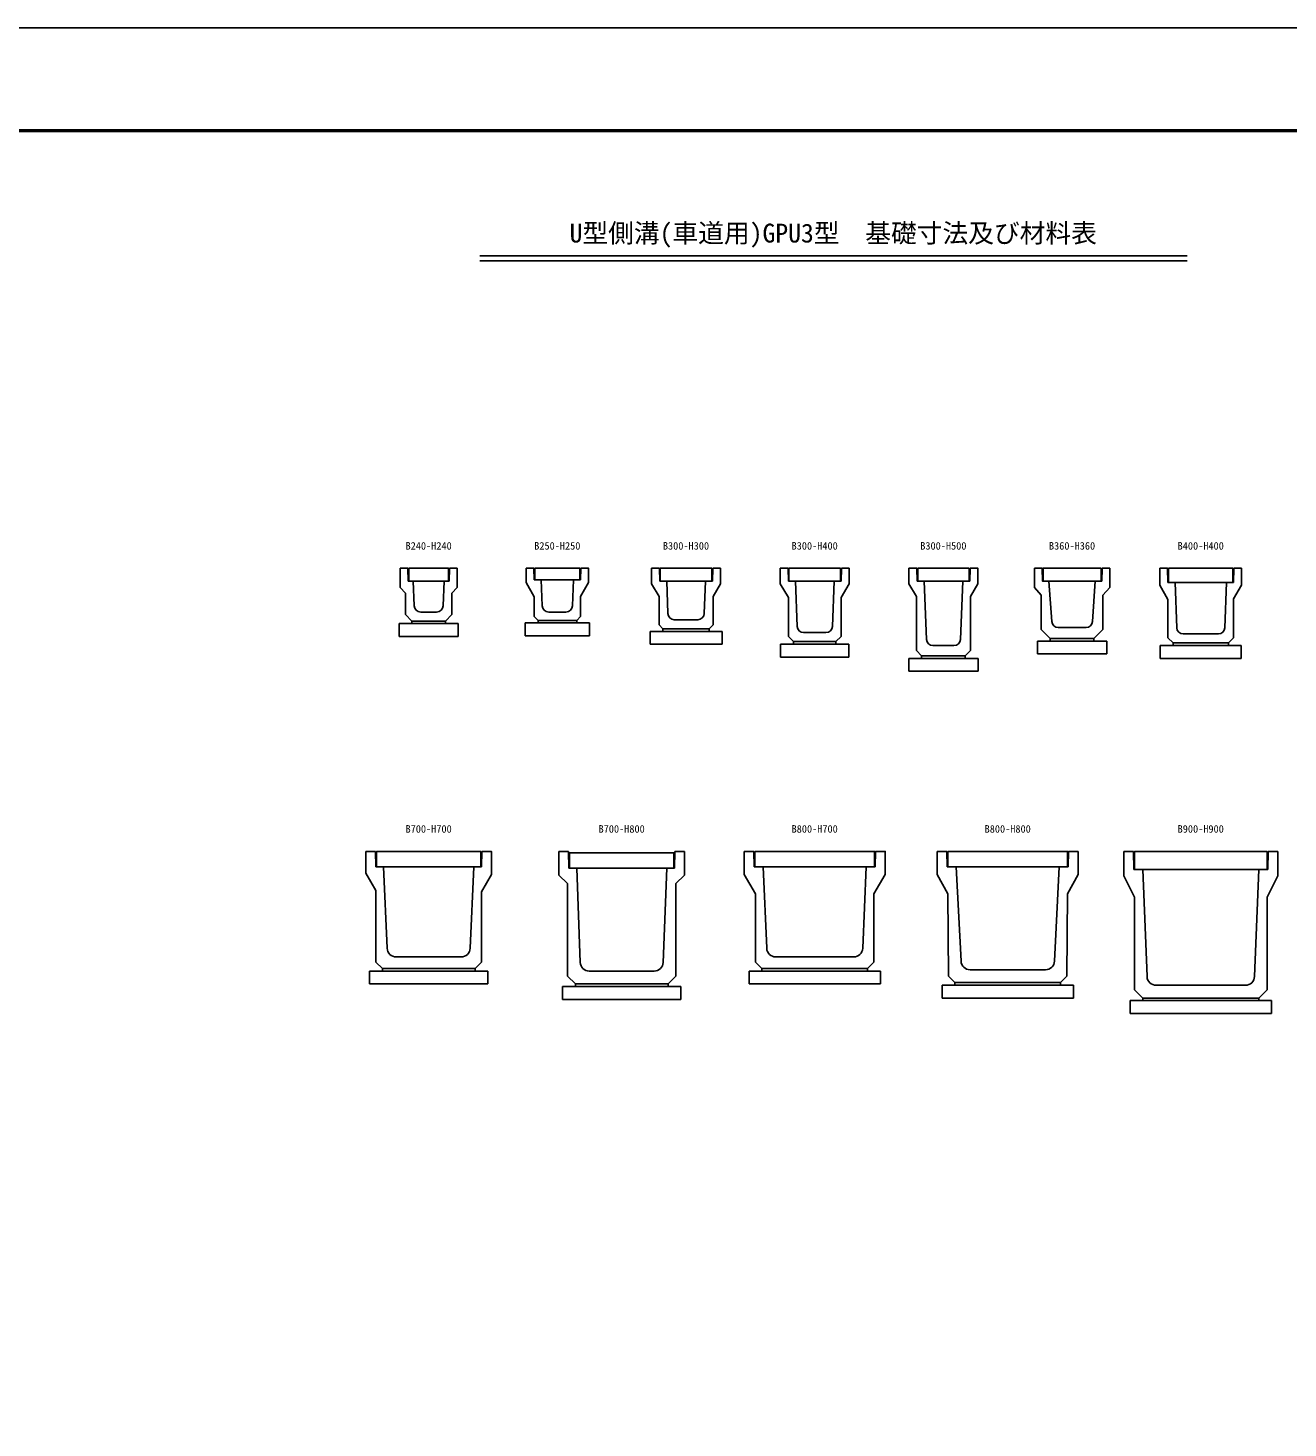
# Model space of a CAD drawing. Units: millimetres, scale not verified. Extents: x -33600 to 33600, y -11880 to 11880.
# Drawn here: x -23059 to -13267, y 1000 to 11880 of the extents above; entities that cross this region are included whole.
import ezdxf
from ezdxf.enums import TextEntityAlignment as Align

# ---------------------------------------------------------------- set-up
doc = ezdxf.new("R2010")
doc.units = ezdxf.units.MM
doc.header["$LTSCALE"] = 40
for name, color, linetype, lineweight in [('0-1_Defpoints', 5, 'Continuous', 25), ('0-2_HATCH', 6, 'Continuous', 25), ('0-5_OUTLINE', 3, 'Continuous', 25), ('0-6_TXT', 7, 'Continuous', 25), ('0-7_WAKU', 3, 'Continuous', 25)]:
    doc.layers.add(name, color=color, linetype=linetype, lineweight=lineweight)
doc.styles.add('ＭＳ ゴシック', font='')
doc.styles.get('ＭＳ ゴシック').set_extended_font_data('MS Gothic')

msp = doc.modelspace()

# ---------------------------------------------------------------- linework, layer by layer
at = {"layer": '0-1_Defpoints'}
msp.add_lwpolyline([(-33600, -11880), (0, -11880), (0, 11880), (-33600, 11880)], close=True, dxfattribs=at)
at = {"layer": '0-2_HATCH'}
for points in [[(-20099.97, 7580.95), (-19789.97, 7580.95), (-19789.97, 7680.95), (-20099.97, 7680.95)], [(-19119.97, 7590.95), (-18769.97, 7590.95), (-18769.97, 7680.95), (-19119.97, 7680.95)], [(-18144.97, 7580.95), (-17744.97, 7580.95), (-17744.97, 7680.95), (-18144.97, 7680.95)], [(-17144.97, 7580.95), (-16744.97, 7580.95), (-16744.97, 7680.95), (-17144.97, 7680.95)], [(-16144.97, 7580.95), (-15744.97, 7580.95), (-15744.97, 7680.95), (-16144.97, 7680.95)], [(-15169.97, 7580.95), (-14719.97, 7580.95), (-14719.97, 7680.95), (-15169.97, 7680.95)], [(-14194.97, 7570.95), (-13694.97, 7570.95), (-13694.97, 7680.95), (-14194.97, 7680.95)], [(-20349.97, 5360.95), (-19539.97, 5360.95), (-19539.97, 5480.95), (-20349.97, 5480.95)], [(-18849.97, 5350.95), (-18039.97, 5350.95), (-18039.97, 5470.95), (-18849.97, 5470.95)], [(-17409.97, 5360.95), (-16479.97, 5360.95), (-16479.97, 5480.95), (-17409.97, 5480.95)], [(-15909.97, 5360.95), (-14979.97, 5360.95), (-14979.97, 5480.95), (-15909.97, 5480.95)], [(-14459.97, 5340.95), (-13429.97, 5340.95), (-13429.97, 5480.95), (-14459.97, 5480.95)]]:
    msp.add_lwpolyline(points, close=True, dxfattribs=at)
at = {"layer": '0-5_OUTLINE'}
for p, q in [((-20167.47, 7680.95), (-20167.47, 7530.95)), ((-20167.47, 7680.95), (-20107.47, 7680.95)), ((-20104.97, 7580.95), (-20107.47, 7680.95)), ((-19782.47, 7680.95), (-19784.97, 7580.95)), ((-19782.47, 7680.95), (-19722.47, 7680.95)), ((-19722.47, 7680.95), (-19722.47, 7530.95)), ((-19187.47, 7680.95), (-19187.47, 7570.95)), ((-18762.47, 7680.95), (-18764.97, 7590.95)), ((-18212.47, 7680.95), (-18212.47, 7560.95)), ((-18152.47, 7680.95), (-18212.47, 7680.95)), ((-18152.47, 7680.95), (-18149.97, 7580.95)), ((-17737.47, 7680.95), (-17739.97, 7580.95)), ((-17212.47, 7680.95), (-17212.47, 7560.95)), ((-17152.47, 7680.95), (-17212.47, 7680.95)), ((-17152.47, 7680.95), (-17149.97, 7580.95)), ((-16737.47, 7680.95), (-16739.97, 7580.95)), ((-16737.47, 7680.95), (-16677.47, 7680.95)), ((-16677.47, 7680.95), (-16677.47, 7560.95)), ((-16212.47, 7680.95), (-16212.47, 7560.95)), ((-16152.47, 7680.95), (-16212.47, 7680.95)), ((-16152.47, 7680.95), (-16149.97, 7580.95)), ((-15737.47, 7680.95), (-15739.97, 7580.95)), ((-15237.47, 7680.95), (-15237.47, 7530.95)), ((-14712.47, 7680.95), (-14714.97, 7580.95)), ((-14262.47, 7680.95), (-14262.47, 7550.95)), ((-13687.47, 7680.95), (-13689.97, 7570.95)), ((-13687.47, 7680.95), (-13627.47, 7680.95)), ((-13627.47, 7680.95), (-13627.47, 7550.95)), ((-20167.47, 7530.95), (-20124.97, 7488.45)), ((-20104.97, 7580.95), (-20064.97, 7580.95)), ((-20064.97, 7580.95), (-20056.97, 7388.87)), ((-19832.97, 7388.87), (-19824.97, 7580.95)), ((-19824.97, 7580.95), (-19784.97, 7580.95)), ((-19722.47, 7530.95), (-19764.97, 7488.45)), ((-19187.47, 7570.95), (-19124.97, 7458.45)), ((-19069.97, 7590.95), (-19124.97, 7590.95)), ((-19069.97, 7590.95), (-19061.89, 7388.95)), ((-18819.97, 7590.95), (-18828.05, 7388.95)), ((-18819.97, 7590.95), (-18764.97, 7590.95)), ((-18212.47, 7560.95), (-18154.97, 7460.95)), ((-18094.97, 7580.95), (-18149.97, 7580.95)), ((-18094.97, 7580.95), (-18086.58, 7329.28)), ((-17794.97, 7580.95), (-17803.36, 7329.28)), ((-17794.97, 7580.95), (-17739.97, 7580.95)), ((-17677.47, 7560.95), (-17734.97, 7460.95)), ((-17212.47, 7560.95), (-17149.97, 7452.95)), ((-17094.97, 7580.95), (-17149.97, 7580.95)), ((-17094.97, 7580.95), (-17081.77, 7229.08)), ((-16794.97, 7580.95), (-16808.16, 7229.08)), ((-16794.97, 7580.95), (-16739.97, 7580.95)), ((-16677.47, 7560.95), (-16739.97, 7452.95)), ((-16212.47, 7560.95), (-16154.97, 7460.95)), ((-16094.97, 7580.95), (-16149.97, 7580.95)), ((-16094.97, 7580.95), (-16076.89, 7128.95)), ((-15794.97, 7580.95), (-15813.05, 7128.95)), ((-15794.97, 7580.95), (-15739.97, 7580.95)), ((-15237.47, 7530.95), (-15184.97, 7470.95)), ((-14262.47, 7550.95), (-14199.97, 7438.45)), ((-14144.97, 7570.95), (-14131.77, 7219.08)), ((-13744.97, 7570.95), (-13758.16, 7219.08)), ((-13744.97, 7570.95), (-13689.97, 7570.95)), ((-13627.47, 7550.95), (-13689.97, 7442.95)), ((-20124.97, 7488.45), (-20124.97, 7320.95)), ((-19764.97, 7488.45), (-19764.97, 7320.95)), ((-18764.97, 7305.95), (-18764.97, 7462.95)), ((-18154.97, 7460.95), (-18154.97, 7240.95)), ((-17734.97, 7460.95), (-17734.97, 7240.95)), ((-17149.97, 7452.95), (-17149.97, 7150.95)), ((-16739.97, 7452.95), (-16739.97, 7150.95)), ((-16154.97, 7040.95), (-16154.97, 7460.95)), ((-15734.97, 7040.95), (-15734.97, 7460.95)), ((-15184.97, 7205.95), (-15184.97, 7470.95)), ((-14704.97, 7205.95), (-14704.97, 7470.95)), ((-14199.97, 7438.45), (-14199.97, 7140.95)), ((-13689.97, 7442.95), (-13689.97, 7140.95)), ((-20074.97, 7270.95), (-20124.97, 7320.95)), ((-20007.01, 7340.95), (-19882.93, 7340.95)), ((-19814.97, 7270.95), (-19764.97, 7320.95)), ((-18878.01, 7340.95), (-19011.93, 7340.95)), ((-18794.97, 7275.95), (-18764.97, 7305.95)), ((-19714.97, 7250.95), (-20174.97, 7250.95)), ((-20174.97, 7250.95), (-20174.97, 7150.95)), ((-20074.97, 7270.95), (-19814.97, 7270.95)), ((-20074.97, 7250.95), (-20074.97, 7270.95)), ((-19814.97, 7250.95), (-19814.97, 7270.95)), ((-19714.97, 7250.95), (-19714.97, 7150.95)), ((-18694.97, 7255.95), (-19194.97, 7255.95)), ((-19194.97, 7255.95), (-19194.97, 7155.95)), ((-18794.97, 7275.95), (-19094.97, 7275.95)), ((-19094.97, 7255.95), (-19094.97, 7275.95)), ((-18794.97, 7255.95), (-18794.97, 7275.95)), ((-18694.97, 7255.95), (-18694.97, 7155.95)), ((-17664.97, 7190.95), (-18224.97, 7190.95)), ((-18224.97, 7190.95), (-18224.97, 7090.95)), ((-18124.97, 7210.95), (-18154.97, 7240.95)), ((-18124.97, 7210.95), (-17764.97, 7210.95)), ((-18124.97, 7190.95), (-18124.97, 7210.95)), ((-18036.61, 7280.95), (-17853.33, 7280.95)), ((-17764.97, 7210.95), (-17734.97, 7240.95)), ((-17764.97, 7190.95), (-17764.97, 7210.95)), ((-17664.97, 7190.95), (-17664.97, 7090.95)), ((-17031.81, 7180.95), (-16858.13, 7180.95)), ((-15114.97, 7135.95), (-15184.97, 7205.95)), ((-15053.32, 7220.95), (-14836.62, 7220.95)), ((-19714.97, 7150.95), (-20174.97, 7150.95)), ((-18694.97, 7155.95), (-19194.97, 7155.95)), ((-17664.97, 7090.95), (-18224.97, 7090.95)), ((-16679.97, 7090.95), (-17209.97, 7090.95)), ((-17209.97, 7090.95), (-17209.97, 6990.95)), ((-17109.97, 7110.95), (-17149.97, 7150.95)), ((-17109.97, 7090.95), (-17109.97, 7110.95)), ((-16779.97, 7090.95), (-16779.97, 7110.95)), ((-16679.97, 7090.95), (-16679.97, 6990.95)), ((-16026.93, 7080.95), (-15863.01, 7080.95)), ((-14674.97, 7115.95), (-15214.97, 7115.95)), ((-15214.97, 7115.95), (-15214.97, 7015.95)), ((-15114.97, 7115.95), (-15114.97, 7135.95)), ((-14774.97, 7115.95), (-14774.97, 7135.95)), ((-14674.97, 7115.95), (-14674.97, 7015.95)), ((-13629.97, 7080.95), (-14259.97, 7080.95)), ((-14259.97, 7080.95), (-14259.97, 6980.95)), ((-14159.97, 7100.95), (-14199.97, 7140.95)), ((-14159.97, 7080.95), (-14159.97, 7100.95)), ((-14081.81, 7170.95), (-13808.13, 7170.95)), ((-13729.97, 7080.95), (-13729.97, 7100.95)), ((-13629.97, 7080.95), (-13629.97, 6980.95)), ((-16679.97, 6990.95), (-17209.97, 6990.95)), ((-15674.97, 6980.95), (-16214.97, 6980.95)), ((-16214.97, 6980.95), (-16214.97, 6880.95)), ((-16114.97, 7000.95), (-16154.97, 7040.95)), ((-16114.97, 6980.95), (-16114.97, 7000.95)), ((-15774.97, 6980.95), (-15774.97, 7000.95)), ((-15674.97, 6980.95), (-15674.97, 6880.95)), ((-14674.97, 7015.95), (-15214.97, 7015.95)), ((-13629.97, 6980.95), (-14259.97, 6980.95)), ((-15674.97, 6880.95), (-16214.97, 6880.95)), ((-20432.47, 5480.95), (-20432.47, 5310.95)), ((-20432.47, 5480.95), (-20357.47, 5480.95)), ((-20354.97, 5360.95), (-20357.47, 5480.95)), ((-19532.47, 5480.95), (-19534.97, 5360.95)), ((-18932.47, 5480.95), (-18857.47, 5480.95)), ((-18932.47, 5480.95), (-18932.47, 5295.95)), ((-18857.47, 5480.95), (-18854.97, 5350.95)), ((-18032.47, 5480.95), (-18034.97, 5350.95)), ((-18032.47, 5480.95), (-17957.47, 5480.95)), ((-17957.47, 5480.95), (-17957.47, 5295.95)), ((-17492.47, 5480.95), (-17492.47, 5300.95)), ((-17492.47, 5480.95), (-17417.47, 5480.95)), ((-17414.97, 5360.95), (-17417.47, 5480.95)), ((-16472.47, 5480.95), (-16474.97, 5360.95)), ((-15992.47, 5480.95), (-15917.47, 5480.95)), ((-15992.47, 5480.95), (-15992.47, 5300.95)), ((-15917.47, 5480.95), (-15914.97, 5360.95)), ((-14897.47, 5480.95), (-14897.47, 5300.95)), ((-14542.47, 5480.95), (-14542.47, 5290.95)), ((-14542.47, 5480.95), (-14467.47, 5480.95)), ((-14467.47, 5480.95), (-14464.97, 5340.95)), ((-13422.47, 5480.95), (-13424.97, 5340.95)), ((-13347.47, 5480.95), (-13422.47, 5480.95)), ((-13347.47, 5480.95), (-13347.47, 5290.95)), ((-19622.1, 4727.95), (-19594.97, 5360.95)), ((-19594.97, 5360.95), (-19534.97, 5360.95)), ((-18854.97, 5350.95), (-18794.97, 5350.95)), ((-18767.5, 4618.33), (-18794.97, 5350.95)), ((-18094.97, 5350.95), (-18122.44, 4618.33)), ((-18094.97, 5350.95), (-18034.97, 5350.95)), ((-17414.97, 5360.95), (-17344.97, 5360.95)), ((-17344.97, 5360.95), (-17317.84, 4727.95)), ((-16572.1, 4727.95), (-16544.97, 5360.95)), ((-16544.97, 5360.95), (-16474.97, 5360.95)), ((-15914.97, 5360.95), (-15844.97, 5360.95)), ((-15844.97, 5360.95), (-15808.29, 4627.45)), ((-15044.97, 5360.95), (-15081.65, 4627.35)), ((-15044.97, 5360.95), (-14974.97, 5360.95)), ((-14464.97, 5340.95), (-14394.97, 5340.95)), ((-14394.97, 5340.95), (-14362.58, 4508.23)), ((-13494.97, 5340.95), (-13527.35, 4508.23)), ((-13424.97, 5340.95), (-13494.97, 5340.95)), ((-19534.97, 5165.95), (-19457.47, 5300.95)), ((-18864.97, 5230.95), (-18932.47, 5295.95)), ((-18864.97, 4510.95), (-18864.97, 5230.95)), ((-17957.47, 5295.95), (-18024.97, 5230.95)), ((-18024.97, 4510.95), (-18024.97, 5230.95)), ((-17492.47, 5300.95), (-17404.97, 5150.95)), ((-16397.47, 5300.95), (-16484.97, 5150.95)), ((-14542.47, 5290.95), (-14459.97, 5125.95)), ((-13347.47, 5290.95), (-13429.97, 5125.95)), ((-19534.97, 5165.95), (-19534.97, 4620.95)), ((-17404.97, 5150.95), (-17404.97, 4620.95)), ((-16484.97, 5150.95), (-16484.97, 4620.95)), ((-14459.97, 4405.95), (-14459.97, 5125.95)), ((-13429.97, 4405.95), (-13429.97, 5125.95)), ((-20304.97, 4570.95), (-20354.97, 4620.95)), ((-20304.97, 4570.95), (-19584.97, 4570.95)), ((-20304.97, 4550.95), (-20304.97, 4570.95)), ((-20197.9, 4660.95), (-19692.03, 4660.95)), ((-19584.97, 4570.95), (-19534.97, 4620.95)), ((-19584.97, 4550.95), (-19584.97, 4570.95)), ((-17354.97, 4570.95), (-17404.97, 4620.95)), ((-17354.97, 4570.95), (-16534.97, 4570.95)), ((-17354.97, 4550.95), (-17354.97, 4570.95)), ((-17247.9, 4660.95), (-16642.03, 4660.95)), ((-16534.97, 4570.95), (-16484.97, 4620.95)), ((-16534.97, 4550.95), (-16534.97, 4570.95)), ((-19484.97, 4550.95), (-20404.97, 4550.95)), ((-20404.97, 4550.95), (-20404.97, 4450.95)), ((-19484.97, 4550.95), (-19484.97, 4450.95)), ((-18804.97, 4450.95), (-18864.97, 4510.95)), ((-18697.54, 4550.95), (-18192.39, 4550.95)), ((-18084.97, 4450.95), (-18024.97, 4510.95)), ((-16434.97, 4550.95), (-17454.97, 4550.95)), ((-17454.97, 4550.95), (-17454.97, 4450.95)), ((-16434.97, 4550.95), (-16434.97, 4450.95)), ((-15854.97, 4460.95), (-15904.97, 4510.95)), ((-15034.97, 4460.95), (-15854.97, 4460.95)), ((-15854.97, 4440.95), (-15854.97, 4460.95)), ((-15738.38, 4560.95), (-15151.52, 4560.95)), ((-15034.97, 4460.95), (-14984.97, 4510.95)), ((-15034.97, 4440.95), (-15034.97, 4460.95)), ((-19484.97, 4450.95), (-20404.97, 4450.95)), ((-17984.97, 4430.95), (-18904.97, 4430.95)), ((-18904.97, 4430.95), (-18904.97, 4330.95)), ((-18804.97, 4450.95), (-18084.97, 4450.95)), ((-18804.97, 4430.95), (-18804.97, 4450.95)), ((-18084.97, 4430.95), (-18084.97, 4450.95)), ((-17984.97, 4430.95), (-17984.97, 4330.95)), ((-16434.97, 4450.95), (-17454.97, 4450.95)), ((-14934.97, 4440.95), (-15954.97, 4440.95)), ((-15954.97, 4440.95), (-15954.97, 4340.95)), ((-14934.97, 4440.95), (-14934.97, 4340.95)), ((-14394.97, 4340.95), (-14459.97, 4405.95)), ((-14292.64, 4440.95), (-13597.3, 4440.95)), ((-13494.97, 4340.95), (-13429.97, 4405.95)), ((-17984.97, 4330.95), (-18904.97, 4330.95)), ((-14934.97, 4340.95), (-15954.97, 4340.95)), ((-13394.97, 4320.95), (-14494.97, 4320.95)), ((-14494.97, 4320.95), (-14494.97, 4220.95)), ((-13494.97, 4340.95), (-14394.97, 4340.95)), ((-14394.97, 4320.95), (-14394.97, 4340.95)), ((-13494.97, 4320.95), (-13494.97, 4340.95)), ((-13394.97, 4320.95), (-13394.97, 4220.95)), ((-13394.97, 4220.95), (-14494.97, 4220.95))]:
    msp.add_line(p, q, dxfattribs=at)
for points in [[(-19187.47, 7680.95), (-19127.47, 7680.95), (-19124.97, 7590.95)], [(-18762.47, 7680.95), (-18702.47, 7680.95), (-18702.47, 7570.95), (-18764.97, 7462.95)], [(-17737.47, 7680.95), (-17677.47, 7680.95), (-17677.47, 7560.95)], [(-15737.47, 7680.95), (-15677.47, 7680.95), (-15677.47, 7560.95), (-15734.97, 7460.95)], [(-15237.47, 7680.95), (-15177.47, 7680.95), (-15174.97, 7580.95), (-15124.97, 7580.95), (-15103.2, 7267.49)], [(-14712.47, 7680.95), (-14652.47, 7680.95), (-14652.47, 7530.95), (-14704.97, 7470.95)], [(-14262.47, 7680.95), (-14202.47, 7680.95), (-14199.97, 7570.95), (-14144.97, 7570.95)], [(-14786.74, 7267.49), (-14764.97, 7580.95), (-14714.97, 7580.95)], [(-19094.97, 7275.95), (-19124.97, 7305.95), (-19124.97, 7458.45)], [(-15114.97, 7135.95), (-14774.97, 7135.95), (-14704.97, 7205.95)], [(-17109.97, 7110.95), (-16779.97, 7110.95), (-16739.97, 7150.95)], [(-14159.97, 7100.95), (-13729.97, 7100.95), (-13689.97, 7140.95)], [(-16114.97, 7000.95), (-15774.97, 7000.95), (-15734.97, 7040.95)], [(-19532.47, 5480.95), (-19457.47, 5480.95), (-19457.47, 5300.95)], [(-16472.47, 5480.95), (-16397.47, 5480.95), (-16397.47, 5300.95)], [(-14897.47, 5480.95), (-14972.47, 5480.95), (-14974.97, 5360.95)], [(-20354.97, 5360.95), (-20294.97, 5360.95), (-20267.84, 4727.95)], [(-20432.47, 5310.95), (-20354.97, 5176.72), (-20354.97, 4620.95)], [(-15992.47, 5300.95), (-15909.47, 5150.95), (-15904.97, 4510.95)], [(-14897.47, 5300.95), (-14980.47, 5150.95), (-14984.97, 4510.95)]]:
    msp.add_lwpolyline(points, dxfattribs=at)
for centre, radius, start, end in [((-20007.01, 7390.95), 50, 182.38594, 270), ((-19882.93, 7390.95), 50, 270, 357.61406), ((-19011.93, 7390.95), 50, 182.29061, 270), ((-18878.01, 7390.95), 50, 270, 357.70939), ((-18036.61, 7330.95), 50, 181.90915, 270), ((-17853.33, 7330.95), 50, 270, 358.09085), ((-17031.81, 7230.95), 50, 182.14759, 270), ((-16858.13, 7230.95), 50, 270, 357.85241), ((-15053.32, 7270.95), 50, 183.9725, 270), ((-14836.62, 7270.95), 50, 270, 356.0275), ((-14081.81, 7220.95), 50, 182.14759, 270), ((-13808.13, 7220.95), 50, 270, 357.85241), ((-16026.93, 7130.95), 50, 182.29061, 270), ((-15863.01, 7130.95), 50, 270, 357.70939), ((-20197.9, 4730.95), 70, 182.45403, 270), ((-19692.03, 4730.95), 70, 270, 357.54597), ((-17247.9, 4730.95), 70, 182.45403, 270), ((-16642.03, 4730.95), 70, 270, 357.54597), ((-18697.54, 4620.95), 70, 182.14759, 270), ((-18192.39, 4620.95), 70, 270, 357.85241), ((-15738.38, 4630.95), 70, 182.8624, 270), ((-15151.56, 4630.95), 70, 270, 357.13759), ((-14292.64, 4510.95), 70, 182.53183, 272.2614), ((-13597.3, 4510.95), 70, 269.41529, 358.38075)]:
    msp.add_arc(centre, radius, start, end, dxfattribs=at)
at = {"layer": '0-6_TXT'}
for p, q in [((-19548.16, 10108.78), (-14051.84, 10108.78)), ((-19548.16, 10070.38), (-14051.84, 10070.38))]:
    msp.add_line(p, q, dxfattribs=at)
at = {"layer": '0-7_WAKU', "lineweight": 50}
msp.add_lwpolyline([(-32800, -11080), (-800, -11080), (-800, 11080), (-32800, 11080)], close=True, dxfattribs=at)

# ---------------------------------------------------------------- texts
at = {"layer": '0-6_TXT', "style": 'ＭＳ ゴシック'}
for s, height, p in [('U型側溝(車道用)GPU3型\u3000基礎寸法及び材料表', 146.6, (-18850, 10168.78)), ('B240-H240', 58.65, (-20124.97, 7808.68)), ('B250-H250', 58.65, (-19124.97, 7808.68)), ('B300-H300', 58.65, (-18124.97, 7808.68)), ('B300-H400', 58.65, (-17124.97, 7808.68)), ('B300-H500', 58.65, (-16124.97, 7808.68)), ('B360-H360', 58.65, (-15124.97, 7808.68)), ('B400-H400', 58.65, (-14124.97, 7808.68)), ('B700-H700', 58.65, (-20124.97, 5608.68)), ('B700-H800', 58.65, (-18624.97, 5608.68)), ('B800-H700', 58.65, (-17124.97, 5608.68)), ('B800-H800', 58.65, (-15624.97, 5608.68)), ('B900-H900', 58.65, (-14124.97, 5608.68))]:
    msp.add_text(s, height=height, dxfattribs=at).set_placement(p, align=Align.BOTTOM_LEFT)

doc.saveas('drawing.dxf')
